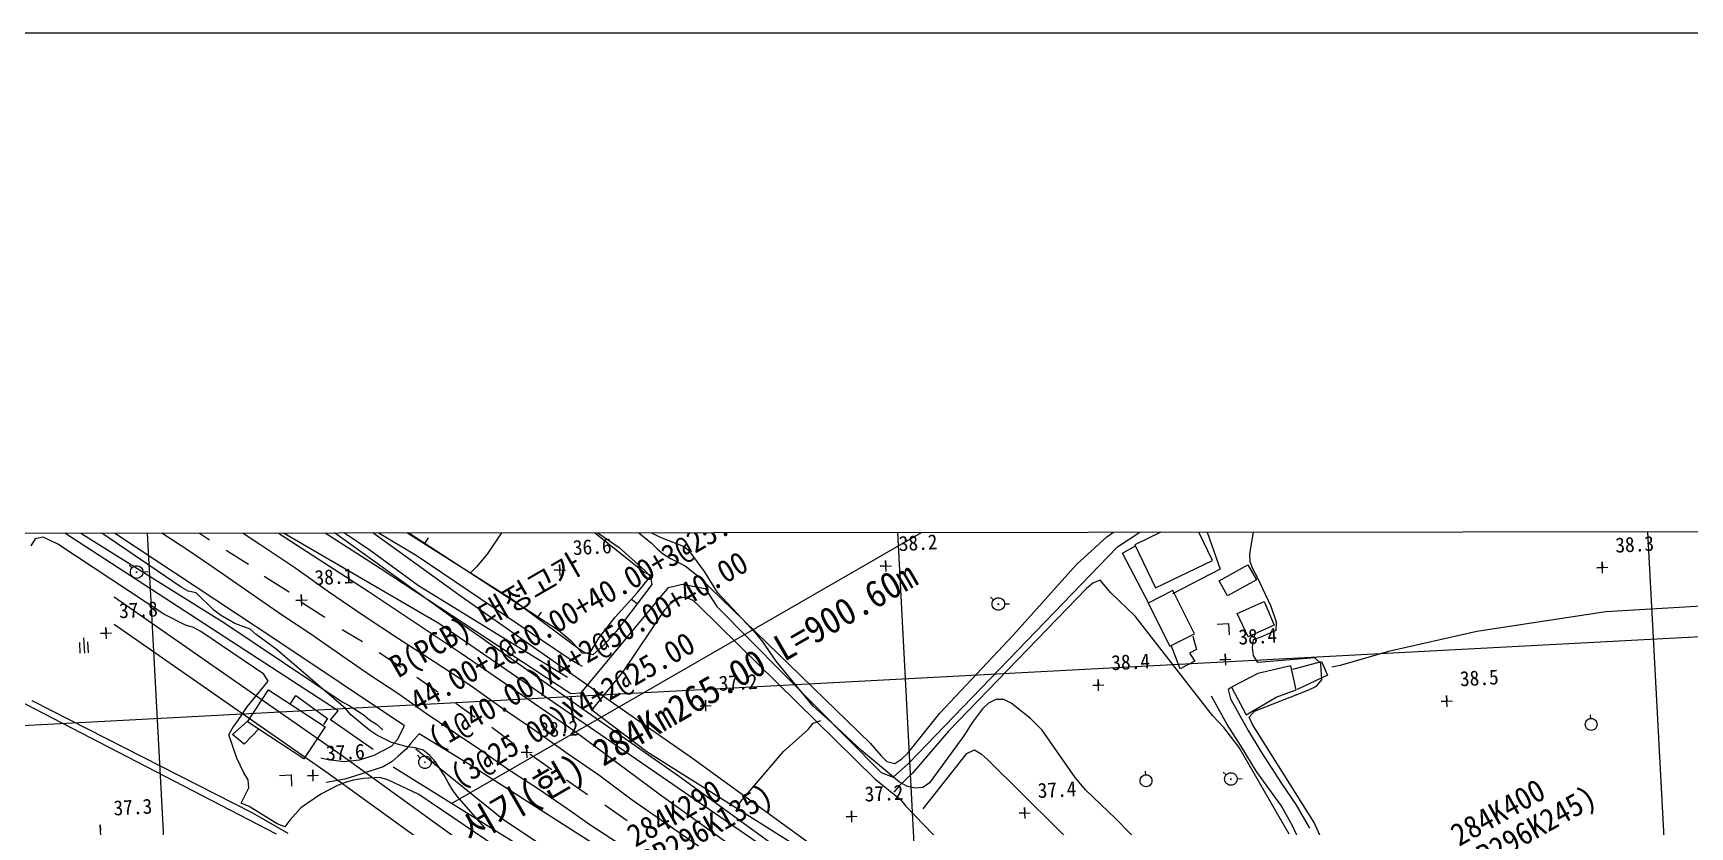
# Model space of a CAD drawing. Header units: millimetres. Extents: x 14950 to 15746, y 1103 to 1809.
# Drawn here: x 15346.4 to 15567.6, y 1513.1 to 1619.1 of the extents above; entities that cross this region are included whole.
import ezdxf
from ezdxf.xclip import XClip

# ---------------------------------------------------------------- set-up
doc = ezdxf.new("R2010")
doc.units = ezdxf.units.MM
doc.header["$LTSCALE"] = 10
doc.header["$MEASUREMENT"] = 0
doc.header["$XCLIPFRAME"] = 2
doc.layers.add('TX-PAPR', color=2, linetype='Continuous', plot=False)
doc.layers.add('TZ-BASE', color=253, linetype='Continuous')
doc.styles.add('GR', font='GulimChe.ttf')
doc.styles.get("Standard").update_dxf_attribs({"font": 'GulimChe.ttf'})

# ---------------------------------------------------------------- blocks, each defined once
blk = doc.blocks.new('JD-DTJ6DGH')
at = {"layer": 'TZ-BASE', "style": 'GR'}
for s, p in [('284K290', (389.42, 108.3, 38.05)), ('284K400', (499.37, 108.4)), ('(KPR296K135)', (387.79, 103.01, 38.05)), ('(KPR296K245)', (497.74, 102.75))]:
    blk.add_text(s, height=3, rotation=29.2387, dxfattribs=at).set_placement(p)
blk = doc.blocks.new('JD-DGHCDGH7DFXH')
at = {"layer": 'TZ-BASE'}
for p, q in [((321.2, 134.69), (339.78, -215.17)), ((421.34, 134.69), (439.92, -215.18)), ((521.48, 134.68), (540.06, -215.18)), ((319.94, 93.23, 39.96), (355.43, 70.63, 39.96)), ((373.07, 66.41, 37), (344.58, 84.47, 37)), ((340.37, 82.12, 38), (354.11, 73.03, 38)), ((360.39, 72.22, 38), (342.32, 82.92, 38)), ((366.31, 66.8), (346.94, 80.74)), ((309.12, 79.24, 38), (334.72, 63.27, 38)), ((341.53, 61.03, 37.98), (316.15, 77.81, 37.98)), ((336.41, 78.86, 38.01), (353.85, 67.53, 38.01)), ((364.57, 64.36), (345.21, 78.29)), ((373.77, 78.55, 37), (369.74, 72.47, 37)), ((385.71, 78.93, 37), (391.64, 73.95, 37)), ((471.55, 72.53, 38), (472.43, 77.99, 38)), ((349.83, 51.56, 39.35), (311.5, 76.47, 39.35)), ((328.87, 68.06, 38), (315.19, 77.4, 38)), ((330.17, 72.76, 39.22), (326.29, 75.29, 39.22)), ((329.86, 76.29, 38.03), (332.64, 74.41, 38.03)), ((335.23, 76.57, 39.22), (339.53, 73.73, 39.22)), ((339.95, 76.86, 38), (363.26, 63.29, 38)), ((357.78, 76.28, 37), (379.26, 62.32, 37)), ((364.97, 39.21), (431.08, 77.33)), ((382.29, 76.87, 37), (387.33, 73.38, 37)), ((390.63, 70.08, 37), (382.81, 76.32, 37)), ((391.88, 75.21, 38), (390.03, 76.4, 38)), ((392.84, 74.7, 38), (391.88, 75.21, 38)), ((452.43, 74.81, 37), (453.35, 75.42, 37)), ((453.85, 73.45, 39.96), (457.66, 75.95, 39.96)), ((463.76, 77.39, 41.55), (456.17, 73.74, 41.55)), ((466.53, 71.62, 41.55), (463.76, 77.39, 41.55)), ((465.68, 75.82, 41.01), (467.58, 70.47, 41.01)), ((309.38, 74.52, 38), (308.8, 73.59, 38)), ((310.45, 74.77, 38), (309.38, 74.52, 38)), ((312.4, 73.8, 38), (310.45, 74.77, 38)), ((326.55, 64.48, 38), (312.4, 73.8, 38)), ((334.86, 73.01, 38.03), (337.86, 71.14, 38.03)), ((339.53, 73.73, 39.22), (344.16, 70.62, 39.22)), ((354.11, 73.03, 38), (360.57, 68.29, 38)), ((361.36, 73.83, 37), (361.89, 74.65, 37)), ((387.33, 73.38, 37), (390.77, 70.29, 37)), ((391.64, 73.95, 37), (392.43, 73.18, 37)), ((392.43, 73.18, 37), (393.28, 72.49, 37)), ((395.92, 73.52, 38), (392.84, 74.7, 38)), ((396.78, 72.83, 38), (395.92, 73.52, 38)), ((425.98, 44.55, 39.96), (453.85, 73.45, 39.96)), ((448.38, 71.08, 37), (452.43, 74.81, 37)), ((454.54, 72.61, 40.58), (456.27, 73.58, 40.58)), ((456.17, 73.74, 41.55), (458.94, 67.98, 41.55)), ((321.91, 71.01, 38.48), (322.3, 70.64, 38.48)), ((334.14, 70.03, 39.22), (330.17, 72.76, 39.22)), ((380.55, 58.61, 38), (360.39, 72.22, 38)), ((368.32, 70.79, 37), (367.52, 70.04, 37)), ((369.74, 72.47, 37), (368.32, 70.79, 37)), ((379.47, 69.62, 36.64), (379.39, 71.12, 36.64)), ((379.39, 71.12, 36.64), (379.43, 70.37, 36.64)), ((393.28, 72.49, 37), (394.21, 71.92, 37)), ((394.21, 71.92, 37), (396.16, 70.91, 37)), ((396.16, 70.91, 37), (397.91, 69.56, 37)), ((398.72, 70.16, 38), (396.78, 72.83, 38)), ((422.18, 70.86, 38.2), (423.68, 70.93, 38.2)), ((422.93, 70.9, 38.2), (422.18, 70.86, 38.2)), ((422.97, 70.15, 38.2), (422.89, 71.64, 38.2)), ((422.89, 71.64, 38.2), (422.93, 70.9, 38.2)), ((440, 61.7, 37), (448.38, 71.08, 37)), ((458.04, 65.88, 40.58), (454.54, 72.61, 40.58)), ((458.94, 67.98, 41.55), (466.53, 71.62, 41.55)), ((467.46, 68.91, 40.69), (471.25, 71.04, 40.69)), ((471.25, 71.04, 40.69), (472.44, 69.07, 40.69)), ((471.56, 71.45, 38), (471.55, 72.53, 38)), ((471.96, 70.42, 38), (471.56, 71.45, 38)), ((518.63, 69.94, 38.34), (518.55, 71.44, 38.34)), ((518.55, 71.44, 38.34), (518.59, 70.69, 38.34)), ((699.43, 70.35), (61.18, 36.46)), ((322.82, 70.09, 38.48), (323.02, 70.08, 38.48)), ((322.93, 70.16, 38.48), (322.93, 70, 38.48)), ((323.76, 70.13, 38.48), (324.44, 70.15, 38.48)), ((337.89, 67.42, 39.22), (334.14, 70.03, 39.22)), ((339.94, 69.56, 38.03), (343.27, 67.45, 38.03)), ((344.16, 70.62, 39.22), (348.54, 67.5, 39.22)), ((355.43, 70.63, 39.96), (380.88, 53.89, 39.96)), ((378.68, 70.33, 36.64), (380.17, 70.41, 36.64)), ((379.43, 70.37, 36.64), (378.68, 70.33, 36.64)), ((389.76, 67.34, 37), (391.62, 69.61, 37)), ((391.62, 69.61, 37), (390.63, 70.08, 37)), ((390.77, 70.29, 37), (391.52, 69.49, 37)), ((391.52, 69.49, 37), (391.71, 68.41, 37)), ((397.91, 69.56, 37), (420.86, 47.25, 37)), ((400.45, 67.37, 38), (398.72, 70.16, 38)), ((450.57, 68.6, 38), (449.73, 67.88, 38)), ((451.57, 69.03, 38), (450.57, 68.6, 38)), ((452.97, 67.32, 38), (451.57, 69.03, 38)), ((467.58, 70.47, 41.01), (461.21, 67.19, 41.01)), ((468.55, 66.9, 40.69), (467.46, 68.91, 40.69)), ((472.44, 69.07, 40.69), (468.55, 66.9, 40.69)), ((472.5, 69.46, 38), (471.96, 70.42, 38)), ((474.38, 65.49, 38), (472.5, 69.46, 38)), ((517.84, 70.65, 38.34), (519.34, 70.73, 38.34)), ((518.59, 70.69, 38.34), (517.84, 70.65, 38.34)), ((319.95, 66.8), (350.24, 45.69)), ((329.83, 67.55, 38), (328.87, 68.06, 38)), ((330.89, 67.3, 38), (329.83, 67.55, 38)), ((333.25, 65.01, 38), (330.89, 67.3, 38)), ((342.41, 64.31, 39.22), (337.89, 67.42, 39.22)), ((344.19, 66.31, 38.07), (345.69, 66.39, 38.07)), ((344.94, 66.35, 38.07), (344.19, 66.31, 38.07)), ((344.98, 65.6, 38.07), (344.9, 67.1, 38.07)), ((344.9, 67.1, 38.07), (344.94, 66.35, 38.07)), ((348.54, 67.5, 39.22), (353.18, 64.35, 39.22)), ((353.85, 67.53, 38.01), (366.23, 59.26, 38.01)), ((360.57, 68.29, 38), (380.43, 56.04, 38)), ((387.04, 52.23), (366.31, 66.8)), ((381.85, 59.88, 37), (373.07, 66.41, 37)), ((382.25, 53.98, 39.96), (393.92, 68.04, 39.96)), ((386.81, 64.05, 37), (389.76, 67.34, 37)), ((391.71, 68.41, 37), (386.96, 62.16, 37)), ((389.74, 65.83, 37), (388.97, 66.41, 37)), ((393.92, 68.04, 39.96), (395.78, 68.47, 39.96)), ((394.18, 65.88, 38), (395.06, 66.57, 38)), ((395.06, 66.57, 38), (396.14, 66.79, 38)), ((395.78, 68.47, 39.96), (398.84, 67.9, 39.96)), ((396.14, 66.79, 38), (397.17, 66.32, 38)), ((398.84, 67.9, 39.96), (400.37, 65.5, 39.96)), ((405.72, 61.76, 38), (400.45, 67.37, 38)), ((449.73, 67.88, 38), (431.31, 48.87, 38)), ((436.93, 66.74, 38.36), (437.32, 66.37, 38.36)), ((456.23, 64.22, 38), (452.97, 67.32, 38)), ((461.26, 67.62, 40.7), (457.94, 65.95, 40.7)), ((464.16, 61.86, 40.7), (461.26, 67.62, 40.7)), ((329.46, 63, 38), (326.55, 64.48, 38)), ((334.14, 64.35, 38), (333.25, 65.01, 38)), ((336.03, 63.23, 38), (334.14, 64.35, 38)), ((346.19, 61.78, 39.22), (342.41, 64.31, 39.22)), ((344.95, 66.06, 38.03), (348.06, 64.09, 38.03)), ((353.18, 64.35, 39.22), (358.03, 61.14, 39.22)), ((385.32, 49.77), (364.57, 64.36)), ((376.39, 63.94, 37), (376.97, 64.72, 37)), ((387.88, 56.79, 38), (393.46, 65.06, 38)), ((393.46, 65.06, 38), (394.18, 65.88, 38)), ((397.17, 66.32, 38), (397.99, 65.59, 38)), ((397.99, 65.59, 38), (421.47, 42.5, 38)), ((400.37, 65.5, 39.96), (422.34, 43.33, 39.96)), ((437.84, 65.81, 38.36), (438.05, 65.8, 38.36)), ((437.95, 65.88, 38.36), (437.96, 65.73, 38.36)), ((438.79, 65.86, 38.36), (439.47, 65.87, 38.36)), ((466.55, 50.93, 38), (456.23, 64.22, 38)), ((457.94, 65.95, 40.7), (460.84, 60.19, 40.7)), ((469.83, 64.56, 40.51), (473.45, 66.14, 40.51)), ((471.32, 61.44, 40.51), (469.83, 64.56, 40.51)), ((473.45, 66.14, 40.51), (474.77, 62.98, 40.51)), ((475.11, 63.42, 38), (474.38, 65.49, 38)), ((519.05, 64.8, 39), (501.85, 62.16, 39)), ((533.36, 65.63, 39), (519.05, 64.8, 39)), ((318.1, 61.89, 37.76), (319.59, 61.97, 37.76)), ((318.85, 61.93, 37.76), (318.1, 61.89, 37.76)), ((318.89, 61.18, 37.76), (318.81, 62.68, 37.76)), ((318.81, 62.68, 37.76), (318.85, 61.93, 37.76)), ((319.95, 63.14), (348.51, 43.25)), ((330.52, 62.71, 38), (329.46, 63, 38)), ((331.48, 62.17, 38), (330.52, 62.71, 38)), ((339.89, 56.46, 38), (331.48, 62.17, 38)), ((334.72, 63.27, 38), (350.36, 52.77, 38)), ((338.08, 62.48, 38), (336.03, 63.23, 38)), ((338.9, 61.75, 38), (338.08, 62.48, 38)), ((350.36, 62.44, 38.03), (353.06, 60.81, 38.03)), ((363.26, 63.29, 38), (430.01, 17.38, 38)), ((379.26, 62.32, 37), (380.94, 60.9, 37)), ((384.61, 61.26, 37), (386.81, 64.05, 37)), ((386.96, 62.16, 37), (385.47, 60.52, 37)), ((467.15, 63.15, 38.95), (468.69, 63.23, 38.95)), ((468.69, 63.23, 38.95), (468.77, 61.72, 38.95)), ((474.77, 62.98, 40.51), (471.32, 61.44, 40.51)), ((473.06, 61.43, 38), (475.04, 62.34, 38)), ((475.04, 62.34, 38), (475.11, 63.42, 38)), ((501.85, 62.16, 39), (490.03, 59.47, 39)), ((315.28, 60.7, 38.03), (315.36, 59.25, 38.03)), ((315.84, 61.29, 38.03), (315.95, 59.28, 38.03)), ((316.51, 59.29, 38.03), (316.43, 60.76, 38.03)), ((341.57, 59.8, 38), (338.9, 61.75, 38)), ((358.68, 49.58, 37.98), (341.53, 61.03, 37.98)), ((350.8, 51.87, 38), (341.57, 59.8, 38)), ((350.46, 58.8, 39.22), (346.19, 61.78, 39.22)), ((358.03, 61.14, 39.22), (362.66, 58.17, 39.22)), ((380.94, 60.9, 37), (382.41, 59.26, 37)), ((382.77, 59.3, 37), (381.85, 59.88, 37)), ((383.49, 59.37, 37), (384.61, 61.26, 37)), ((385.47, 60.52, 37), (383.83, 59.05, 37)), ((406.44, 60.92, 38), (405.72, 61.76, 38)), ((408.28, 58.2, 38), (406.44, 60.92, 38)), ((430.17, 51.25, 37), (440, 61.7, 37)), ((460.84, 60.19, 40.7), (464.16, 61.86, 40.7)), ((462.24, 57.19, 40.72), (461.08, 60.18, 40.72)), ((464.41, 59.77, 40.72), (463.49, 59.26, 40.72)), ((463.91, 61.55, 40.72), (464.41, 59.77, 40.72)), ((471.88, 60.01, 38), (472.02, 61.1, 38)), ((472.03, 58.94, 38), (471.88, 60.01, 38)), ((472.02, 61.1, 38), (473.06, 61.43, 38)), ((354.21, 56.23, 39.22), (350.46, 58.8, 39.22)), ((355.32, 59.34, 38.05), (358.21, 57.46, 38.05)), ((362.66, 58.17, 39.22), (367.4, 55.03, 39.22)), ((366.23, 59.26, 38.01), (381.28, 48.96, 38.01)), ((381.48, 58, 38), (380.55, 58.61, 38)), ((382.47, 57.49, 38), (381.48, 58, 38)), ((382.41, 59.26, 37), (383.49, 59.37, 37)), ((383.83, 59.05, 37), (382.77, 59.3, 37)), ((413.24, 52.18, 38), (408.28, 58.2, 38)), ((464.18, 58.21, 40.72), (462.24, 57.19, 40.72)), ((463.49, 59.26, 40.72), (464.18, 58.21, 40.72)), ((467.52, 58.38, 38.45), (469.01, 58.46, 38.45)), ((468.27, 58.42, 38.45), (467.52, 58.38, 38.45)), ((468.31, 57.67, 38.45), (468.23, 59.17, 38.45)), ((468.23, 59.17, 38.45), (468.27, 58.42, 38.45)), ((472.61, 58.02, 38), (472.03, 58.94, 38)), ((477.01, 57.56, 40.78), (472.59, 56.56, 40.78)), ((480.2, 58.63, 38), (472.61, 58.02, 38)), ((477.73, 54.38, 40.78), (477.01, 57.56, 40.78)), ((477.26, 57.11, 40.65), (481.09, 58.16, 40.65)), ((480.99, 57.87, 38), (480.2, 58.63, 38)), ((481.15, 55.71, 38), (480.99, 57.87, 38)), ((481.09, 58.16, 40.65), (481.88, 56.31, 40.65)), ((483.57, 57.6, 39), (482.49, 57.38, 39)), ((490.03, 59.47, 39), (483.57, 57.6, 39)), ((300.45, 56.41, 37), (341.57, 35.14, 37)), ((337.67, 52.11, 38), (340.47, 55.54, 38)), ((340.47, 55.54, 38), (339.89, 56.46, 38)), ((357.8, 53.87, 39.22), (354.21, 56.23, 39.22)), ((360.35, 56.06, 38.05), (363.14, 54.11, 38.05)), ((383.71, 51.65, 38), (387.88, 56.79, 38)), ((451.35, 54.24, 38.38), (451.27, 55.74, 38.38)), ((451.27, 55.74, 38.38), (451.31, 54.99, 38.38)), ((472.59, 56.56, 40.78), (469.08, 54.71, 40.78)), ((481.88, 56.31, 40.65), (477.87, 54.43, 40.65)), ((480.42, 54.88, 38), (481.15, 55.71, 38)), ((337.73, 50.11, 39.91), (340.55, 54.39, 39.91)), ((340.55, 54.39, 39.91), (348.08, 49.44, 39.91)), ((343.44, 52.44, 40.13), (344.19, 53.62, 40.13)), ((344.19, 53.62, 40.13), (348.39, 50.53, 40.13)), ((361.51, 51.27, 39.22), (357.8, 53.87, 39.22)), ((367.4, 55.03, 39.22), (371.63, 52.01, 39.22)), ((380.88, 53.89, 39.96), (382.25, 53.98, 39.96)), ((437.62, 53.1, 38), (436.63, 52.59, 38)), ((438.7, 53.07, 38), (437.62, 53.1, 38)), ((450.56, 54.95, 38.38), (452.06, 55.03, 38.38)), ((451.31, 54.99, 38.38), (450.56, 54.95, 38.38)), ((468.51, 49.74, 38.01), (466.42, 53.52, 38.01)), ((469.05, 54.67, 38.81), (468.63, 54.4, 38.81)), ((468.63, 54.4, 38.81), (468.93, 53.15, 38.81)), ((468.93, 53.15, 38.81), (471.29, 48.94, 38.81)), ((469.08, 54.71, 40.78), (471.03, 51.02, 40.78)), ((471.03, 51.02, 40.78), (475.06, 53.38, 40.78)), ((472.17, 51.54, 38), (479.43, 54.38, 38)), ((475.06, 53.38, 40.78), (477.73, 54.38, 40.78)), ((479.43, 54.38, 38), (480.42, 54.88, 38)), ((497.88, 52.11, 38.52), (497.8, 53.6, 38.52)), ((497.8, 53.6, 38.52), (497.84, 52.85, 38.52)), ((338.43, 37.91, 38), (309, 52.9, 38)), ((336.45, 50.22, 38), (337.67, 52.11, 38)), ((348.79, 50.37, 39.35), (349.83, 51.56, 39.35)), ((350.36, 52.77, 38), (351.32, 52.27, 38)), ((351.51, 51.03, 38), (350.8, 51.87, 38)), ((351.32, 52.27, 38), (353.17, 51.07, 38)), ((354.05, 48.93, 38), (351.51, 51.03, 38)), ((353.17, 51.07, 38), (354.03, 50.38, 38)), ((365.33, 48.67, 39.22), (361.51, 51.27, 39.22)), ((365.54, 52.58, 38.25), (368.1, 50.72, 38.25)), ((371.63, 52.01, 39.22), (376.08, 48.97, 39.22)), ((391.03, 46.08, 38), (383.71, 51.65, 38)), ((397.12, 45.22), (387.04, 52.23)), ((398.15, 52.21, 37.22), (399.64, 52.29, 37.22)), ((398.89, 52.25, 37.22), (398.15, 52.21, 37.22)), ((398.93, 51.5, 37.22), (398.85, 53, 37.22)), ((398.85, 53, 37.22), (398.89, 52.25, 37.22)), ((415.7, 50, 38), (413.24, 52.18, 38)), ((425.86, 45.92, 37), (430.17, 51.25, 37)), ((435.83, 51.84, 38), (434.52, 50.06, 38)), ((436.63, 52.59, 38), (435.83, 51.84, 38)), ((439.66, 52.57, 38), (438.7, 53.07, 38)), ((442.27, 50.53, 38), (439.66, 52.57, 38)), ((468.06, 49.32, 38), (466.55, 50.93, 38)), ((471.44, 50.72, 38), (472.17, 51.54, 38)), ((497.09, 52.81, 38.52), (498.59, 52.89, 38.52)), ((497.84, 52.85, 38.52), (497.09, 52.81, 38.52)), ((517.06, 50.52, 38.59), (517.01, 51.04, 38.59)), ((335.25, 48.37, 38), (335.79, 49.33, 38)), ((335.72, 48.39, 39.71), (337.68, 50.16, 39.71)), ((335.79, 49.33, 38), (336.45, 50.22, 38)), ((339.27, 49.21, 39.71), (337.29, 47.11, 39.71)), ((345.25, 45.15, 39.91), (337.73, 50.11, 39.91)), ((348.08, 49.44, 39.91), (345.25, 45.15, 39.91)), ((348.39, 50.53, 40.13), (347.88, 49.72, 40.13)), ((354.51, 46.39, 39.35), (348.79, 50.37, 39.35)), ((354.03, 50.38, 38), (354.96, 49.77, 38)), ((354.98, 48.31, 38), (354.05, 48.93, 38)), ((354.96, 49.77, 38), (355.78, 49.04, 38)), ((357.74, 47.74, 37.98), (358.68, 49.58, 37.98)), ((368.85, 46.31, 39.22), (365.33, 48.67, 39.22)), ((370.36, 49.4, 38.36), (373.41, 47.06, 38.36)), ((376.08, 48.97, 39.22), (380.42, 45.92, 39.22)), ((381.28, 48.96, 38.01), (392.84, 40.37, 38.01)), ((395.38, 42.77), (385.32, 49.77)), ((409.27, 46.12, 38), (412.56, 49.06, 38)), ((412.56, 49.06, 38), (413.25, 49.92, 38)), ((413.25, 49.92, 38), (414.28, 50.28, 38)), ((419.71, 46.25, 38), (415.7, 50, 38)), ((431.31, 48.87, 38), (426.5, 43.23, 38)), ((434.52, 50.06, 38), (433.36, 48.21, 38)), ((443.81, 48.97, 38), (442.27, 50.53, 38)), ((448.2, 42.67, 38), (443.81, 48.97, 38)), ((470.11, 46.69, 38), (468.06, 49.32, 38)), ((470.4, 46.74, 38.01), (468.51, 49.74, 38.01)), ((471.29, 48.94, 38.81), (473.02, 46.15, 38.81)), ((471.91, 49.72, 38), (471.44, 50.72, 38)), ((480.1, 36.67, 38), (471.91, 49.72, 38)), ((336.31, 45.27, 38), (335.25, 48.37, 38)), ((337.29, 47.11, 39.71), (335.72, 48.39, 39.71)), ((356.93, 47.34, 38), (354.98, 48.31, 38)), ((355.92, 46.3, 37.98), (356.98, 46.88, 37.98)), ((359.04, 46.77, 38), (356.93, 47.34, 38)), ((356.98, 46.88, 37.98), (357.74, 47.74, 37.98)), ((358.95, 46.49, 38.83), (357.86, 45.51, 38.83)), ((359.56, 47.31, 38.83), (358.95, 46.49, 38.83)), ((360.13, 46.63, 38), (359.04, 46.77, 38)), ((360.64, 48.5, 38.83), (359.56, 47.31, 38.83)), ((361.19, 46.31, 38), (360.13, 46.63, 38)), ((360.21, 46.5, 38), (371.95, 37.01, 38)), ((367.07, 44.59, 38.83), (360.64, 48.5, 38.83)), ((375.04, 45.29, 38.23), (374.96, 46.78, 38.23)), ((374.96, 46.78, 38.23), (375, 46.04, 38.23)), ((420.86, 47.25, 37), (422.3, 45.57, 37)), ((433.36, 48.21, 38), (428.76, 41.97, 38)), ((476.8, 35.1, 38), (470.11, 46.69, 38)), ((472.4, 43.49, 38.01), (470.4, 46.74, 38.01)), ((337.25, 43.28, 38), (336.31, 45.27, 38)), ((347.54, 45.3, 37.98), (348.49, 45.08, 37.98)), ((348.49, 45.08, 37.98), (350.63, 44.8, 37.98)), ((350.24, 45.69), (371.72, 30.17)), ((350.63, 44.8, 37.98), (352.68, 45.02, 37.98)), ((352.68, 45.02, 37.98), (354.64, 45.67, 37.98)), ((354.64, 45.67, 37.98), (355.92, 46.3, 37.98)), ((357.02, 44.79, 38.83), (355.82, 44.09, 38.83)), ((357.86, 45.51, 38.83), (357.02, 44.79, 38.83)), ((360.4, 45.63, 38.48), (360.79, 45.26, 38.48)), ((362.05, 45.62, 38), (361.19, 46.31, 38)), ((361.31, 44.71, 38.48), (361.51, 44.7, 38.48)), ((361.42, 44.78, 38.48), (361.42, 44.62, 38.48)), ((362.8, 44.81, 38), (362.05, 45.62, 38)), ((362.26, 44.75, 38.48), (362.93, 44.77, 38.48)), ((363.99, 42.98, 38), (362.8, 44.81, 38)), ((384.17, 33.65, 38.83), (367.07, 44.59, 38.83)), ((372.71, 43.6, 39.22), (368.85, 46.31, 39.22)), ((374.25, 46, 38.23), (375.75, 46.07, 38.23)), ((375, 46.04, 38.23), (374.25, 46, 38.23)), ((375.41, 45.83, 38.43), (378.37, 43.74, 38.43)), ((380.42, 45.92, 39.22), (384.65, 43.01, 39.22)), ((411.61, 33.13, 38), (391.03, 46.08, 38)), ((415.04, 32.21), (397.12, 45.22)), ((403.53, 39.44, 38), (409.27, 46.12, 38)), ((424.78, 42.03, 38), (419.71, 46.25, 38)), ((422.3, 45.57, 37), (423.08, 44.8, 37)), ((423.08, 44.8, 37), (424.14, 44.55, 37)), ((423.92, 42.7, 39.96), (425.98, 44.55, 39.96)), ((424.14, 44.55, 37), (425.06, 45.16, 37)), ((425.06, 45.16, 37), (425.86, 45.92, 37)), ((427.91, 38.48, 38), (433.77, 45.86, 38)), ((433.77, 45.86, 38), (434.76, 46.36, 38)), ((434.76, 46.36, 38), (435.69, 45.78, 38)), ((435.69, 45.78, 38), (436.51, 45.06, 38)), ((436.51, 45.06, 38), (469, 12.99, 38)), ((473.02, 46.15, 38.81), (475.75, 41.85, 38.81)), ((337.83, 42.36, 38), (337.25, 43.28, 38)), ((337.9, 41.28, 38), (337.83, 42.36, 38)), ((342, 42.95, 38.03), (343.54, 43.03, 38.03)), ((343.54, 43.03, 38.03), (343.62, 41.52, 38.03)), ((345.73, 42.89, 37.64), (347.22, 42.97, 37.64)), ((346.47, 42.93, 37.64), (345.73, 42.89, 37.64)), ((346.51, 42.18, 37.64), (346.43, 43.68, 37.64)), ((346.43, 43.68, 37.64), (346.47, 42.93, 37.64)), ((350.72, 42.46, 38.83), (348.21, 42, 38.83)), ((348.51, 43.25), (369.93, 27.76)), ((352.86, 43.12, 38.83), (350.72, 42.46, 38.83)), ((351.88, 42.32, 38), (350.77, 41.99, 38)), ((353.21, 42.55, 38), (351.88, 42.32, 38)), ((355.82, 44.09, 38.83), (352.86, 43.12, 38.83)), ((355.41, 42.67, 38), (353.21, 42.55, 38)), ((356.47, 42.35, 38), (355.41, 42.67, 38)), ((360.62, 40.38, 38), (356.47, 42.35, 38)), ((396.89, 19.39, 39.13), (357.16, 44.04, 39.13)), ((364.5, 41.99, 38), (363.99, 42.98, 38)), ((376.45, 41.21, 39.22), (372.71, 43.6, 39.22)), ((380.31, 42.34, 38.43), (383.13, 40.38, 38.43)), ((384.65, 43.01, 39.22), (389.08, 39.67, 39.22)), ((413.18, 29.85), (395.38, 42.77)), ((421.47, 42.5, 38), (424.9, 39.71, 38)), ((422.34, 43.33, 39.96), (423.92, 42.7, 39.96)), ((426.5, 43.23, 38), (424.76, 41.58, 38)), ((425.74, 41.53, 38), (424.78, 42.03, 38)), ((449.64, 40.99, 38), (448.2, 42.67, 38)), ((457.64, 43, 38.59), (457.59, 43.52, 38.59)), ((467.98, 43.39, 38.36), (468.37, 43.02, 38.36)), ((468.89, 42.46, 38.36), (469.09, 42.45, 38.36)), ((469, 42.53, 38.36), (469, 42.38, 38.36)), ((469.84, 42.51, 38.36), (470.51, 42.52, 38.36)), ((475.71, 38.92, 38.01), (472.4, 43.49, 38.01)), ((336.9, 39.22, 38), (337.9, 41.28, 38)), ((347.54, 40.46, 38), (344.83, 38.62, 38)), ((349.74, 41.59, 38), (347.54, 40.46, 38)), ((350.77, 41.99, 38), (349.74, 41.59, 38)), ((378.75, 28.17, 38), (360.62, 40.38, 38)), ((365.08, 41.04, 38), (364.5, 41.99, 38)), ((365.72, 40.16, 38), (365.08, 41.04, 38)), ((369.35, 36, 38), (365.72, 40.16, 38)), ((380.42, 38.47, 39.22), (376.45, 41.21, 39.22)), ((392.84, 40.37, 38.01), (401.86, 33.92, 38.01)), ((424.76, 41.58, 38), (424.03, 40.72, 38)), ((426.8, 41.24, 38), (425.74, 41.53, 38)), ((427.88, 41.32, 38), (426.8, 41.24, 38)), ((428.76, 41.97, 38), (427.88, 41.32, 38)), ((453.61, 37.2, 38), (449.64, 40.99, 38)), ((475.75, 41.85, 38.81), (477.66, 39.07, 38.81)), ((337.93, 38.79, 38), (336.9, 39.22, 38)), ((341.7, 36.48, 38), (337.93, 38.79, 38)), ((343.16, 35.2, 38), (338.43, 37.91, 38)), ((344.83, 38.62, 38), (343.38, 36.98, 38)), ((383.57, 36.28, 39.22), (380.42, 38.47, 39.22)), ((385.42, 39.02, 38.56), (388.39, 36.93, 38.56)), ((389.08, 39.67, 39.22), (393.56, 36.59, 39.22)), ((403.06, 38.44, 38), (403.53, 39.44, 38)), ((418.42, 36.71, 37.22), (418.34, 38.2, 37.22)), ((418.34, 38.2, 37.22), (418.38, 37.46, 37.22)), ((424.9, 39.71, 38), (425.59, 38.83, 38)), ((425.59, 38.83, 38), (441.82, 22.14, 38)), ((440.73, 37.89, 37.42), (442.23, 37.97, 37.42)), ((441.48, 37.93, 37.42), (440.73, 37.89, 37.42)), ((441.52, 37.18, 37.42), (441.44, 38.68, 37.42)), ((441.44, 38.68, 37.42), (441.48, 37.93, 37.42)), ((477.22, 36.23, 38.01), (475.71, 38.92, 38.01)), ((477.66, 39.07, 38.81), (479.51, 35.92, 38.81)), ((318.15, 34.86, 37.26), (318.07, 36.36, 37.26)), ((318.07, 36.36, 37.26), (318.11, 35.61, 37.26)), ((342.72, 36.09, 38), (341.7, 36.48, 38)), ((343.38, 36.98, 38), (342.72, 36.09, 38)), ((371.95, 37.01, 38), (388.1, 26.32, 38)), ((387.13, 33.96, 39.22), (383.57, 36.28, 39.22)), ((393.56, 36.59, 39.22), (397.94, 33.54, 39.22)), ((417.63, 37.42, 37.22), (419.13, 37.5, 37.22)), ((418.38, 37.46, 37.22), (417.63, 37.42, 37.22)), ((457.44, 33.26, 38), (453.61, 37.2, 38)), ((478.36, 33.82, 38.01), (477.22, 36.23, 38.01)), ((482.03, 32.37, 38), (480.1, 36.67, 38))]:
    blk.add_line(p, q, dxfattribs=at)
for centre, radius in [((322.93, 70.09, 38.48), 0.837), ((437.96, 65.82, 38.36), 0.837), ((517.1, 49.75, 38.59), 0.791), ((361.42, 44.71, 38.48), 0.837), ((457.68, 42.23, 38.59), 0.791), ((469, 42.47, 38.36), 0.837)]:
    blk.add_circle(centre, radius, dxfattribs=at)
for s, height, rotation, p in [('44.00+2@50.00+40.00+3@25.00', 3, 29.9999, (360.52, 51.2)), ('36.6', 2, 3.0398, (381.21, 72.35, 38.12)), ('38.2', 2, 3.0398, (424.71, 72.88, 38.12)), ('38.3', 2, 3.0398, (520.37, 72.67, 38.12)), ('B(PCB) 대정고가', 3, 29.9999, (357.82, 55.87)), ('(1@40.00)X4+2@50.00+40.00', 3, 29.9999, (362.9, 46.2)), ('38.1', 2, 3.0398, (346.72, 68.34, 38.12)), ('  서기(현) 284Km265.00 L=900.60m', 3.6, 30.0518, (363.39, 31.46)), ('37.8', 2, 3.0398, (320.63, 63.92, 38.12)), ('(3@25.00)X4+2@25.00', 3, 29.9999, (365.89, 41.23)), ('38.4', 2, 3.0398, (470.05, 60.4, 38.12)), ('38.4', 2, 3.0398, (453.09, 56.98, 38.12)), ('37.2', 2, 3.0398, (400.68, 54.23, 38.12)), ('38.5', 2, 3.0398, (499.63, 54.84, 38.12)), ('38.2', 2, 3.0398, (376.78, 48.02, 38.12)), ('37.6', 2, 3.0398, (348.26, 44.92, 38.12)), ('37.4', 2, 3.0398, (443.26, 39.92, 38.12)), ('37.3', 2, 3.0398, (319.89, 37.59, 38.12)), ('37.2', 2, 3.0398, (420.16, 39.44, 38.12))]:
    blk.add_text(s, height=height, rotation=rotation, dxfattribs=at).set_placement(p)

msp = doc.modelspace()

# ---------------------------------------------------------------- linework, layer by layer
at = {"layer": 'TX-PAPR'}
for points in [[(14949.89, 1103.05), (15745.89, 1103.05), (15745.89, 1619.05), (14949.89, 1619.05)], [(15037.27, 1552.02), (15737.27, 1552.65), (15737.4, 1402.65), (15037.4, 1402.02)]]:
    msp.add_lwpolyline(points, close=True, dxfattribs=at)

# ---------------------------------------------------------------- block references
at = {"layer": 'TZ-BASE'}
ref = msp.add_blockref('JD-DGHCDGH7DFXH', (15037.33, 1477.02), dxfattribs=at)
XClip(ref).set_block_clipping_path([(-0.066111234, 74.999970863), (699.933616811, 75.6206052864), (700.0658361092, -74.3793364424), (0.0661112341, -74.999970863)])
msp.add_blockref('JD-DTJ6DGH', (15037.4, 1402.02), dxfattribs=at)

doc.saveas('drawing.dxf')
